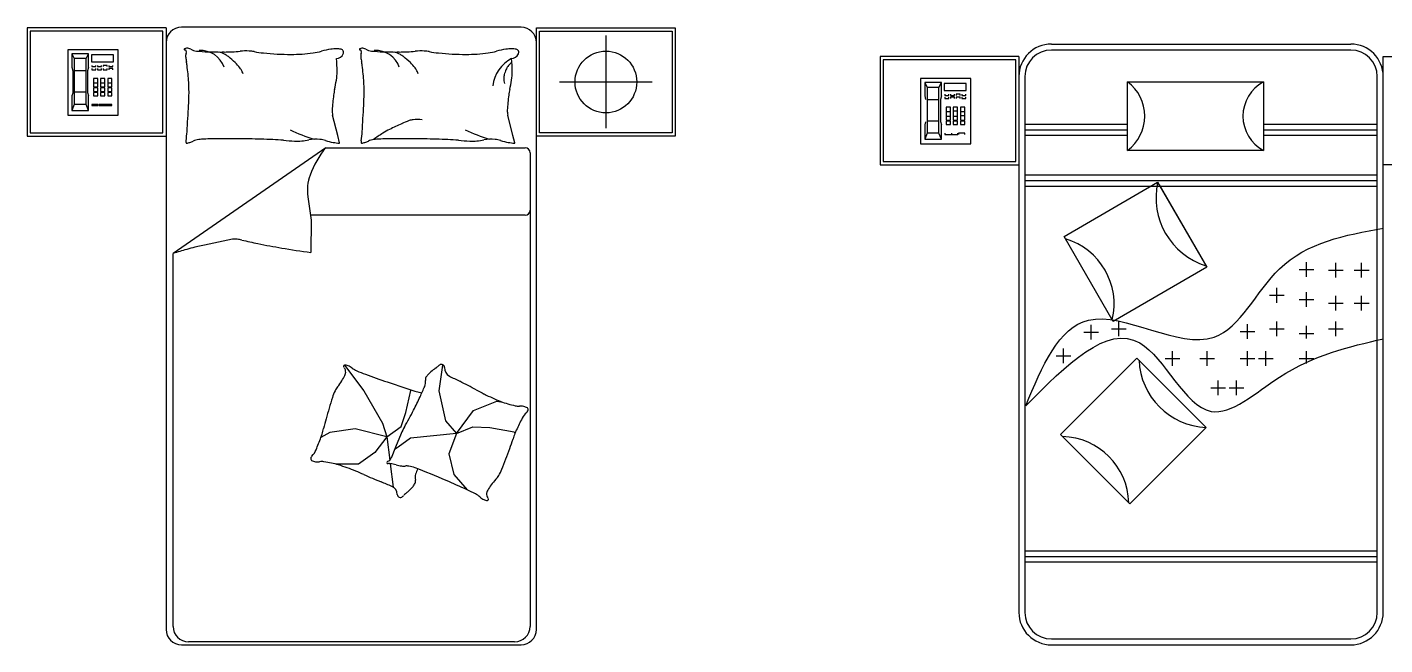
# Model space of a CAD drawing. Header units: inches. Extents: x 11.4 to 53.9, y 13.7 to 38.5.
# Drawn here: x 38.033 to 42.432, y 19.452 to 21.452 of the extents above; entities that cross this region are included whole.
import ezdxf

# ---------------------------------------------------------------- set-up
doc = ezdxf.new("R2010")
doc.units = ezdxf.units.IN
doc.header["$MEASUREMENT"] = 0
for name, color, linetype in [('02', 2, 'Continuous'), ('1', 1, 'Continuous'), ('4', 4, 'Continuous')]:
    doc.layers.add(name, color=color, linetype=linetype)

msp = doc.modelspace()

# ---------------------------------------------------------------- linework, layer by layer
at = {"layer": '02'}
for p, q in [((39.9084, 21.4244), (39.9084, 21.1244)), ((39.7584, 21.2744), (40.0584, 21.2744)), ((39.0398, 21.1012), (39.0232, 21.1672)), ((39.6072, 21.1012), (39.5906, 21.1672)), ((41.2657, 21.1377), (41.5985, 21.1377)), ((41.2657, 21.1197), (41.5985, 21.1197)), ((42.0385, 21.1377), (42.4075, 21.1377)), ((42.0385, 21.1197), (42.4075, 21.1197)), ((39.0458, 21.0771), (39.0398, 21.1012)), ((39.6132, 21.0771), (39.6072, 21.1012)), ((41.2657, 21.1017), (41.5985, 21.1017)), ((42.0385, 21.1017), (42.4075, 21.1017)), ((39.0006, 21.061), (38.5062, 20.7191)), ((39.0006, 21.061), (39.6468, 21.061)), ((39.6628, 21.045), (39.6628, 19.5116)), ((41.2657, 20.9733), (42.4075, 20.9733)), ((41.2657, 20.9553), (42.4075, 20.9553)), ((38.9426, 20.9029), (38.9535, 20.8266)), ((41.2657, 20.9373), (42.4075, 20.9373)), ((39.6468, 20.8429), (38.9512, 20.8429)), ((38.9535, 20.8266), (38.9521, 20.7224)), ((38.5062, 19.5116), (38.5062, 20.7191)), ((39.0614, 20.3571), (39.1247, 20.2739)), ((39.3786, 20.3572), (39.3676, 20.2747)), ((39.1247, 20.2739), (39.1848, 20.1696)), ((39.2607, 20.2044), (39.2765, 20.2755)), ((39.3676, 20.2747), (39.3883, 20.1771)), ((39.4791, 20.2101), (39.5548, 20.2403)), ((39.5548, 20.2403), (39.574, 20.2376)), ((39.2449, 20.1586), (39.2607, 20.2044)), ((39.424, 20.1358), (39.4791, 20.2101)), ((39.0963, 20.1507), (39.014, 20.1396)), ((39.199, 20.1254), (39.0963, 20.1507)), ((39.1848, 20.1696), (39.199, 20.1254)), ((39.199, 20.1254), (39.2449, 20.1586)), ((39.3883, 20.1771), (39.424, 20.1358)), ((39.424, 20.1358), (39.4777, 20.1578)), ((39.4777, 20.1578), (39.5327, 20.155)), ((39.5327, 20.155), (39.6112, 20.1413)), ((39.014, 20.1396), (38.9852, 20.1236)), ((39.199, 20.1254), (39.1595, 20.0748)), ((39.199, 20.1254), (39.2085, 20.0501)), ((39.2456, 20.1364), (39.2272, 20.0914)), ((39.2754, 20.1207), (39.2355, 20.0918)), ((39.424, 20.1358), (39.2754, 20.1207)), ((39.424, 20.1358), (39.3993, 20.0698)), ((39.6112, 20.1413), (39.6138, 20.1361)), ((39.1595, 20.0748), (39.1073, 20.0369)), ((39.2272, 20.0914), (39.213, 20.0566)), ((39.2355, 20.0918), (39.2259, 20.0849)), ((39.3993, 20.0698), (39.4158, 20.0038)), ((39.1073, 20.0369), (39.033, 20.0369)), ((39.2099, 20.0383), (39.2194, 19.9626)), ((39.4158, 20.0038), (39.4587, 19.9537)), ((41.2657, 19.7563), (42.4075, 19.7563)), ((41.2657, 19.7383), (42.4075, 19.7383)), ((41.2657, 19.7203), (42.4075, 19.7203)), ((39.6128, 19.4616), (38.5562, 19.4616))]:
    msp.add_line(p, q, dxfattribs=at)
for points in [[(38.4734, 21.4394), (38.0434, 21.4394), (38.0434, 21.1094), (38.4734, 21.1094)], [(39.6934, 21.4394), (40.1234, 21.4394), (40.1234, 21.1094), (39.6934, 21.1094)], [(41.2365, 21.3464), (40.8065, 21.3464), (40.8065, 21.0164), (41.2365, 21.0164)]]:
    msp.add_lwpolyline(points, close=True, dxfattribs=at)
msp.add_circle((39.9084, 21.2744), 0.1, dxfattribs=at)
for centre, radius, start, end in [((38.5443, 21.3798), 0.00185, 160.436, 281.8931), ((38.5451, 21.3795), 0.00274, 111.7883, 160.436), ((38.5515, 21.3634), 0.0201, 94.3025, 111.7883), ((38.5453, 21.3746), 0.00342, 21.9904, 101.8931), ((38.5518, 21.3604), 0.0231, 59.3487, 94.3025), ((38.5855, 21.4174), 0.0431, 239.3487, 264.7408), ((39.053, 21.1392), 0.2438, 98.4372, 105.744), ((39.0361, 21.2529), 0.1289, 90, 98.4372), ((39.0361, 21.3095), 0.0723, 78.7276, 90), ((39.0482, 21.3701), 0.0105, 333.4195, 78.7276), ((39.1116, 21.3798), 0.00185, 160.436, 281.8931), ((39.1125, 21.3795), 0.00274, 111.7883, 160.436), ((39.1189, 21.3634), 0.0201, 94.3025, 111.7883), ((39.1127, 21.3746), 0.00342, 21.9904, 101.8931), ((39.1191, 21.3604), 0.0231, 59.3487, 94.3025), ((39.1529, 21.4174), 0.0431, 239.3487, 264.7408), ((39.6204, 21.1392), 0.2438, 98.4372, 105.744), ((39.6035, 21.2529), 0.1289, 90, 98.4372), ((39.6035, 21.3095), 0.0723, 78.7276, 90), ((39.6156, 21.3701), 0.0105, 333.4195, 78.7276), ((38.573, 21.3571), 0.0262, 158.579, 188.1335), ((38.7419, 21.3812), 0.1968, 188.1335, 192.1095), ((38.5369, 21.3712), 0.0125, 338.579, 21.9904), ((38.3943, 21.3067), 0.1587, 7.6809, 12.1095), ((38.6418, 22.0283), 0.6566, 264.7408, 268.0921), ((38.5964, 21.2968), 0.0794, 18.4397, 94.2159), ((38.6597, 22.5668), 1.1954, 268.0921, 270.5757), ((38.5895, 21.1964), 0.1872, 62.7604, 69.1397), ((38.6647, 22.0699), 0.6986, 270.5757, 274.8018), ((38.6471, 21.3082), 0.0614, 51.6114, 62.7604), ((38.4907, 21.1108), 0.3133, 46.1885, 51.6114), ((38.5828, 21.2069), 0.1802, 39.0349, 46.1885), ((38.7426, 21.1429), 0.2318, 87.4614, 94.8018), ((38.7474, 21.2526), 0.1219, 79.8101, 87.4614), ((38.8439, 21.7893), 0.4234, 259.8101, 263.9133), ((38.888, 22.2028), 0.8392, 263.9133, 270), ((38.888, 21.9097), 0.5461, 270, 277.5469), ((38.9343, 21.5604), 0.1938, 277.5469, 285.744), ((39.0332, 21.3776), 0.0273, 274.4002, 333.4195), ((38.6442, 21.3079), 0.3935, 0, 6.2324), ((39.1404, 21.3571), 0.0262, 158.579, 188.1335), ((39.3093, 21.3812), 0.1968, 188.1335, 192.1095), ((39.1043, 21.3712), 0.0125, 338.579, 21.9904), ((38.9617, 21.3067), 0.1587, 7.6809, 12.1095), ((39.2091, 22.0283), 0.6566, 264.7408, 268.0921), ((39.1638, 21.2968), 0.0794, 18.4397, 94.2159), ((39.2271, 22.5668), 1.1954, 268.0921, 270.5757), ((39.1569, 21.1964), 0.1872, 62.7604, 69.1397), ((39.2321, 22.0699), 0.6986, 270.5757, 274.8018), ((39.2145, 21.3082), 0.0614, 51.6114, 62.7604), ((39.058, 21.1108), 0.3133, 46.1885, 51.6114), ((39.1502, 21.2069), 0.1802, 39.0349, 46.1885), ((39.31, 21.1429), 0.2318, 87.4614, 94.8018), ((39.3148, 21.2526), 0.1219, 79.8101, 87.4614), ((39.4113, 21.7893), 0.4234, 259.8101, 263.9133), ((39.4554, 22.2028), 0.8392, 263.9133, 270), ((39.4554, 21.9097), 0.5461, 270, 277.5469), ((39.5017, 21.5604), 0.1938, 277.5469, 285.744), ((39.654, 21.2508), 0.112, 117.2036, 174.3689), ((39.6465, 21.2796), 0.0719, 126.2641, 138.5571), ((39.6006, 21.3776), 0.0273, 274.4002, 333.4195), ((39.2116, 21.3079), 0.3935, 0, 6.2324), ((37.8276, 21.2302), 0.7304, 3.3687, 7.6809), ((38.6921, 21.2955), 0.0395, 28.3168, 39.0349), ((38.5859, 21.2383), 0.1601, 23.0028, 28.3168), ((38.8745, 21.3079), 0.1632, 350.3156, 0), ((38.395, 21.2302), 0.7304, 3.3687, 7.6809), ((39.2595, 21.2955), 0.0395, 28.3168, 39.0349), ((39.1533, 21.2383), 0.1601, 23.0028, 28.3168), ((39.6227, 21.2879), 0.0449, 161.2201, 180), ((39.7358, 21.2494), 0.1644, 158.1851, 161.2201), ((39.6954, 21.2656), 0.1209, 154.6449, 158.1851), ((39.6242, 21.2993), 0.0421, 138.5571, 154.6449), ((39.4419, 21.3079), 0.1632, 350.3156, 0), ((38.0148, 21.2412), 0.543, 358.3669, 3.3687), ((39.2775, 21.1964), 0.2537, 167.8016, 171.9949), ((38.3398, 21.3992), 0.7056, 347.8016, 350.3156), ((38.5822, 21.2412), 0.543, 358.3669, 3.3687), ((39.6509, 21.2879), 0.0732, 180, 194.6851), ((39.8449, 21.1964), 0.2537, 167.8016, 171.9949), ((38.9072, 21.3992), 0.7056, 347.8016, 350.3156), ((37.4658, 21.2569), 1.0922, 356.945, 358.3669), ((39.5481, 21.1584), 0.527, 171.9949, 177.3351), ((38.0332, 21.2569), 1.0922, 356.945, 358.3669), ((40.1155, 21.1584), 0.527, 171.9949, 177.3351), ((27.6635, 21.78), 10.9084, 356.49514, 356.94504), ((39.0758, 21.1804), 0.0542, 177.3351, 194.0452), ((28.2309, 21.78), 10.9084, 356.49514, 356.94504), ((39.6432, 21.1804), 0.0542, 177.3351, 194.0452), ((39.1377, 21.6534), 0.5909, 244.6889, 252.8018), ((39.3191, 20.8968), 0.2501, 116.4985, 122.135), ((39.7188, 20.0952), 1.1458, 114.3265, 116.4985), ((39.4137, 20.77), 0.4053, 110.6743, 114.3265), ((39.287, 21.1058), 0.0464, 94.0828, 110.6743), ((39.2992, 20.935), 0.2176, 86.4448, 94.0828), ((39.7051, 21.6534), 0.5909, 244.6889, 252.8018), ((38.5633, 21.0816), 0.0155, 170.0016, 196.6978), ((38.2951, 21.1289), 0.2569, 350.0016, 356.4951), ((38.5495, 21.0775), 0.00106, 196.6978, 277.1204), ((38.541, 21.1458), 0.07, 277.1204, 286.2212), ((38.5434, 21.1376), 0.0614, 286.2212, 297.2841), ((38.5881, 21.0508), 0.0362, 102.869, 117.2841), ((38.6061, 20.9724), 0.1167, 93.574, 102.869), ((38.6568, 20.1595), 0.9312, 90.2865, 93.574), ((38.6751, 16.5159), 4.5748, 89.0296, 90.2865), ((38.707, 18.4007), 2.6897, 87.3904, 89.0296), ((38.7851, 20.1155), 0.9732, 85.3824, 87.3904), ((38.954, 22.2057), 1.1238, 265.3824, 267.2509), ((38.9089, 21.267), 0.184, 267.2509, 281.5586), ((38.9691, 20.9723), 0.1167, 83.5659, 101.5586), ((38.9715, 20.9931), 0.0958, 72.6136, 83.5659), ((39.055, 21.2599), 0.1837, 252.6136, 260.5159), ((39.0604, 21.2923), 0.2166, 260.5159, 265.9171), ((39.0451, 21.077), 0.000733, 265.9171, 14.0449), ((39.1307, 21.0816), 0.0155, 170.0016, 196.6978), ((38.8624, 21.1289), 0.2569, 350.0016, 356.4951), ((39.1169, 21.0775), 0.00106, 196.6978, 277.1204), ((39.1084, 21.1458), 0.07, 277.1204, 286.2212), ((39.1108, 21.1376), 0.0614, 286.2212, 297.2841), ((39.1555, 21.0508), 0.0362, 102.869, 117.2841), ((39.1734, 20.9724), 0.1167, 93.574, 102.869), ((39.4962, 20.615), 0.5829, 122.135, 125.8263), ((39.2242, 20.1595), 0.9312, 90.2865, 93.574), ((39.2424, 16.5159), 4.5748, 89.0296, 90.2865), ((39.2744, 18.4007), 2.6897, 87.3904, 89.0296), ((39.3525, 20.1155), 0.9732, 85.3824, 87.3904), ((39.5213, 22.2057), 1.1238, 265.3824, 267.2509), ((39.4763, 21.267), 0.184, 267.2509, 281.5586), ((39.5365, 20.9723), 0.1167, 83.5659, 101.5586), ((39.5389, 20.9931), 0.0958, 72.6136, 83.5659), ((39.6224, 21.2599), 0.1837, 252.6136, 260.5159), ((39.6278, 21.2923), 0.2166, 260.5159, 265.9171), ((39.6125, 21.077), 0.000733, 265.9171, 14.0449), ((39.2317, 20.8695), 0.3001, 140.3555, 159.8512), ((39.6468, 21.045), 0.016, 0, 90), ((39.0853, 20.9233), 0.1441, 159.8512, 188.1356), ((39.6468, 20.8589), 0.016, 270, 0), ((39.3044, 17.5701), 3.2516, 100.7276, 102.9255), ((38.7078, 20.7192), 0.0465, 82.2696, 100.7276), ((38.6932, 20.6114), 0.1553, 76.8096, 82.2696), ((39.1879, 22.7221), 2.0126, 256.8096, 258.3259), ((38.9534, 19.3207), 1.4681, 105.9352, 107.7364), ((38.6947, 20.2267), 0.5259, 102.9255, 105.9352), ((39.1996, 22.7787), 2.0704, 258.3259, 260.505), ((39.3569, 23.7193), 3.0241, 260.505, 262.308), ((38.8114, 20.451), 0.2816, 329.0944, 333.1821), ((39.0616, 20.3536), 0.00355, 93.9484, 233.4803), ((39.0533, 20.3401), 0.0113, 10.4074, 53.4208), ((39.0633, 20.329), 0.0282, 69.6548, 93.9484), ((39.0346, 20.3382), 0.0315, 333.1821, 345.4291), ((39.0038, 20.331), 0.0617, 2.7286, 10.4074), ((39.0532, 20.3333), 0.0122, 345.4291, 2.7286), ((39.0564, 20.3103), 0.0481, 51.4146, 69.6548), ((39.1259, 20.3974), 0.0634, 231.4146, 247.2931), ((39.36, 20.9567), 0.6697, 247.2931, 249.8713), ((40.532, 24.1544), 4.0754, 249.8713, 250.9164), ((39.3773, 20.2847), 0.0619, 133.5224, 144.1064), ((39.4545, 20.2033), 0.1741, 127.2151, 133.5224), ((39.6688, 19.9212), 0.5284, 126.2163, 127.2151), ((39.1758, 20.5944), 0.306, 306.2163, 307.5287), ((39.3402, 20.3804), 0.0362, 307.5287, 314.1274), ((39.4041, 20.3144), 0.0557, 128.8136, 134.1274), ((39.3756, 20.3499), 0.0102, 356.7545, 128.8136), ((39.4144, 20.3477), 0.0287, 176.7545, 242.7098), ((40.5373, 22.5242), 2.4777, 242.7098, 243.5853), ((39.0891, 20.2456), 0.0648, 140.2995, 153.9265), ((38.9198, 20.3861), 0.1552, 320.2995, 329.0944), ((40.0221, 22.6808), 2.516, 250.9164, 253.3915), ((38.5778, 20.5955), 0.8043, 334.9471, 337.5838), ((39.2875, 20.3027), 0.0367, 337.5838, 8.0492), ((39.3417, 20.3104), 0.0181, 144.1064, 188.0492), ((38.7175, 18.8605), 1.613, 62.5001, 63.5853), ((37.2082, 15.9613), 4.8815, 62.1518, 62.5001), ((40.5478, 19.7622), 1.6024, 162.1604, 164.7375), ((39.1721, 20.2049), 0.1572, 153.9265, 162.1604), ((38.084, 20.8263), 1.3495, 332.9116, 334.9471), ((39.3296, 20.3591), 0.0933, 253.3915, 259.2634), ((41.6704, 24.4072), 4.6707, 242.1518, 242.5079), ((39.7446, 20.7066), 0.4989, 242.5079, 249.2514), ((39.6897, 20.5617), 0.344, 249.2514, 257.3748), ((38.1706, 20.782), 1.2522, 330.064, 332.9116), ((39.6255, 20.2752), 0.0504, 257.3748, 273.3881), ((39.6313, 20.1771), 0.0479, 76.9598, 93.3881), ((39.6911, 20.1585), 0.0604, 130.5086, 153.6668), ((39.6329, 20.1841), 0.0407, 58.3083, 76.9598), ((39.6431, 20.2146), 0.0134, 310.5086, 0.9614), ((39.6519, 20.2148), 0.00464, 0.9614, 58.3083), ((38.57, 20.2567), 0.4363, 343.6878, 346.159), ((40.2739, 19.8369), 1.3185, 164.7375, 166.159), ((39.4043, 20.0716), 0.1715, 150.064, 157.7645), ((39.7483, 20.0853), 0.1438, 154.8268, 159.2919), ((41.5455, 19.2407), 2.1295, 153.6668, 154.8268), ((36.9942, 20.879), 2.1295, 338.0627, 339.2227), ((38.8508, 20.1746), 0.1438, 339.2227, 343.6878), ((38.3553, 20.531), 1.3185, 340.3416, 341.7631), ((40.022, 19.9819), 0.4363, 159.2919, 161.7631), ((38.9656, 20.0537), 0.0134, 134.9045, 185.3572), ((38.9135, 20.106), 0.0604, 314.9045, 338.0627), ((38.0879, 20.6265), 1.6024, 337.7645, 340.3416), ((38.9569, 20.0529), 0.00464, 185.3572, 242.7041), ((38.9734, 20.0849), 0.0407, 242.7041, 261.3557), ((38.9745, 20.092), 0.0479, 261.3557, 277.784), ((38.9878, 19.9947), 0.0504, 81.7707, 97.784), ((38.9458, 19.7041), 0.344, 73.6473, 81.7707), ((38.9022, 19.5554), 0.4989, 66.9038, 73.6473), ((37.2657, 15.7181), 4.6707, 66.5477, 66.9038), ((39.2025, 20.0424), 0.00373, 107.1867, 274.1603), ((39.1959, 20.0636), 0.0184, 287.1867, 337.7645), ((39.2062, 20.0114), 0.0272, 82.0178, 94.2593), ((39.1883, 19.8834), 0.1564, 75.1193, 82.0178), ((39.2653, 20.1733), 0.1435, 255.1193, 262.3216), ((39.2537, 20.0875), 0.057, 262.3216, 274.5118), ((39.2624, 19.9778), 0.0531, 81.8784, 94.5118), ((39.2567, 19.938), 0.0933, 68.9957, 81.8784), ((38.3883, 17.6763), 2.516, 66.5205, 68.9957), ((40.0569, 19.7556), 0.8043, 160.6552, 161.9797), ((39.4256, 20.0796), 0.1572, 329.5306, 337.7645), ((41.0673, 24.4811), 4.8815, 246.5477, 246.896), ((39.7847, 21.4748), 1.613, 246.896, 247.9812), ((38.2511, 17.6824), 2.4777, 67.1056, 67.9812), ((39.236, 20.0042), 0.0619, 317.9183, 328.5023), ((39.2734, 19.9813), 0.0181, 328.5023, 12.4451), ((39.3269, 19.9931), 0.0367, 161.9797, 192.4451), ((37.767, 16.246), 4.0754, 65.4754, 66.5205), ((39.6633, 19.8797), 0.1552, 135.9036, 144.6985), ((39.5053, 20.0328), 0.0648, 315.9036, 329.5306), ((39.2038, 19.9385), 0.0287, 1.1504, 67.1056), ((39.2427, 19.9393), 0.0102, 181.1504, 313.2095), ((39.2115, 19.9725), 0.0557, 313.2095, 318.5233), ((39.2804, 19.9117), 0.0362, 131.9246, 138.5233), ((39.4607, 19.7109), 0.306, 130.6122, 131.9246), ((38.9175, 20.3443), 0.5284, 310.6122, 311.611), ((39.1528, 20.0794), 0.1741, 311.611, 317.9183), ((39.1807, 19.3445), 0.6697, 62.8972, 65.4754), ((39.4569, 19.8842), 0.0634, 47.0187, 62.8972), ((39.5329, 19.9657), 0.0481, 227.0187, 245.2589), ((39.5343, 19.9425), 0.0122, 161.0332, 178.3327), ((39.5838, 19.9411), 0.0617, 178.3327, 186.0115), ((39.5337, 19.9358), 0.0113, 186.0115, 229.0249), ((39.5525, 19.9363), 0.0315, 148.7862, 161.0332), ((39.7665, 19.8067), 0.2816, 144.6985, 148.7862), ((39.5246, 19.9477), 0.0282, 245.2589, 269.5525), ((39.5244, 19.923), 0.00355, 269.5525, 49.0919), ((38.5562, 19.5116), 0.05, 180, 270), ((39.6128, 19.5116), 0.05, 270, 0)]:
    msp.add_arc(centre, radius, start, end, dxfattribs=at)
at = {"layer": '1'}
for p, q in [((38.3278, 21.378), (38.1648, 21.378)), ((38.1648, 21.378), (38.1648, 21.1672)), ((38.3278, 21.1672), (38.3278, 21.378)), ((42.3216, 21.3778), (41.3516, 21.3778)), ((38.1787, 21.3654), (38.186, 21.3499)), ((38.2324, 21.3654), (38.1787, 21.3654)), ((38.1787, 21.3654), (38.1787, 21.3221)), ((38.186, 21.3499), (38.186, 21.2016)), ((38.2245, 21.3499), (38.186, 21.3499)), ((38.2245, 21.3499), (38.2324, 21.3654)), ((38.2245, 21.2016), (38.2245, 21.3499)), ((38.2324, 21.3221), (38.2324, 21.3658)), ((38.3127, 21.3626), (38.2417, 21.3626)), ((38.2417, 21.3626), (38.2417, 21.3401)), ((38.2417, 21.3401), (38.3127, 21.3401)), ((38.3127, 21.3401), (38.3127, 21.3626)), ((38.1787, 21.3221), (38.1812, 21.3108)), ((38.1812, 21.3108), (38.1812, 21.2386)), ((38.2245, 21.3099), (38.186, 21.3099)), ((38.2324, 21.3221), (38.2292, 21.3108)), ((38.2292, 21.3108), (38.2292, 21.2399)), ((38.2434, 21.3282), (38.2434, 21.324)), ((38.2434, 21.324), (38.2561, 21.324)), ((38.2434, 21.3183), (38.2434, 21.3141)), ((38.2434, 21.3141), (38.2561, 21.3141)), ((38.2561, 21.324), (38.2561, 21.3282)), ((38.2561, 21.3141), (38.2561, 21.3183)), ((38.2617, 21.3282), (38.2617, 21.324)), ((38.2617, 21.324), (38.2745, 21.324)), ((38.2617, 21.3183), (38.2617, 21.3141)), ((38.2617, 21.3141), (38.2745, 21.3141)), ((38.2745, 21.324), (38.2745, 21.3282)), ((38.2745, 21.3141), (38.2745, 21.3183)), ((38.2928, 21.3282), (38.2801, 21.3282)), ((38.2801, 21.3282), (38.2801, 21.324)), ((38.2801, 21.3183), (38.2801, 21.3141)), ((38.2801, 21.3141), (38.2928, 21.3141)), ((38.2928, 21.324), (38.2928, 21.3282)), ((38.2928, 21.3141), (38.2928, 21.3183)), ((38.2985, 21.3282), (38.2985, 21.324)), ((38.2985, 21.324), (38.3112, 21.324)), ((38.3112, 21.3183), (38.2985, 21.3183)), ((38.2985, 21.3183), (38.2985, 21.3141)), ((38.3112, 21.324), (38.3112, 21.3282)), ((38.3112, 21.3141), (38.3112, 21.3183)), ((41.2657, 21.2919), (41.2657, 19.557)), ((42.4075, 19.557), (42.4075, 21.2919)), ((38.2621, 21.2853), (38.2483, 21.2853)), ((38.2483, 21.2853), (38.2483, 21.2588)), ((38.2621, 21.2705), (38.2483, 21.2705)), ((38.2483, 21.2588), (38.2621, 21.2588)), ((38.2483, 21.2557), (38.2483, 21.244)), ((38.2621, 21.2557), (38.2483, 21.2557)), ((38.2621, 21.2588), (38.2621, 21.2853)), ((38.2621, 21.244), (38.2621, 21.2557)), ((38.2847, 21.2853), (38.2709, 21.2853)), ((38.2709, 21.2853), (38.2709, 21.2588)), ((38.2847, 21.2705), (38.2709, 21.2705)), ((38.2709, 21.2588), (38.2847, 21.2588)), ((38.2847, 21.2557), (38.2709, 21.2557)), ((38.2709, 21.2557), (38.2709, 21.244)), ((38.2847, 21.2588), (38.2847, 21.2853)), ((38.2847, 21.244), (38.2847, 21.2557)), ((38.308, 21.2853), (38.2943, 21.2853)), ((38.2943, 21.2853), (38.2943, 21.2588)), ((38.308, 21.2705), (38.2943, 21.2705)), ((38.2943, 21.2588), (38.308, 21.2588)), ((38.308, 21.2557), (38.2943, 21.2557)), ((38.2943, 21.2557), (38.2943, 21.244)), ((38.308, 21.2588), (38.308, 21.2853)), ((38.308, 21.244), (38.308, 21.2557)), ((41.0909, 21.2851), (40.9279, 21.2851)), ((40.9279, 21.2851), (40.9279, 21.0743)), ((40.9418, 21.2724), (40.9491, 21.2569)), ((40.9954, 21.2724), (40.9418, 21.2724)), ((40.9418, 21.2724), (40.9418, 21.2291)), ((40.9491, 21.2569), (40.9491, 21.1087)), ((40.9875, 21.2569), (40.9491, 21.2569)), ((40.9875, 21.2569), (40.9954, 21.2724)), ((40.9875, 21.1087), (40.9875, 21.2569)), ((40.9954, 21.2291), (40.9954, 21.2728)), ((41.0757, 21.2696), (41.0047, 21.2696)), ((41.0047, 21.2696), (41.0047, 21.2471)), ((41.0047, 21.2471), (41.0757, 21.2471)), ((41.0757, 21.2471), (41.0757, 21.2696)), ((41.0909, 21.0743), (41.0909, 21.2851)), ((41.5985, 21.2749), (42.0385, 21.2749)), ((41.5985, 21.0528), (41.5985, 21.2749)), ((42.0385, 21.2749), (42.0385, 21.0528)), ((38.1812, 21.2386), (38.1787, 21.229)), ((38.1787, 21.229), (38.1787, 21.1823)), ((38.186, 21.2016), (38.1787, 21.1823)), ((38.186, 21.242), (38.2245, 21.242)), ((38.2245, 21.2016), (38.186, 21.2016)), ((38.2324, 21.1823), (38.2245, 21.2016)), ((38.2292, 21.2399), (38.2324, 21.229)), ((38.2324, 21.1818), (38.2324, 21.229)), ((38.243, 21.2016), (38.243, 21.1977)), ((38.2629, 21.2016), (38.243, 21.2016)), ((38.2483, 21.244), (38.2621, 21.244)), ((38.2621, 21.2408), (38.2483, 21.2408)), ((38.2483, 21.2408), (38.2483, 21.2292)), ((38.2483, 21.2292), (38.2621, 21.2292)), ((38.2621, 21.2292), (38.2621, 21.2408)), ((38.2629, 21.1977), (38.2629, 21.2016)), ((38.3079, 21.2016), (38.2655, 21.2016)), ((38.2655, 21.2016), (38.2655, 21.1977)), ((38.2709, 21.244), (38.2847, 21.244)), ((38.2847, 21.2408), (38.2709, 21.2408)), ((38.2709, 21.2408), (38.2709, 21.2292)), ((38.2709, 21.2292), (38.2847, 21.2292)), ((38.2847, 21.2292), (38.2847, 21.2408)), ((38.2854, 21.1977), (38.2854, 21.2016)), ((38.2943, 21.244), (38.308, 21.244)), ((38.308, 21.2408), (38.2943, 21.2408)), ((38.2943, 21.2408), (38.2943, 21.2292)), ((38.2943, 21.2292), (38.308, 21.2292)), ((38.3079, 21.1977), (38.3079, 21.2016)), ((38.308, 21.2292), (38.308, 21.2408)), ((40.9418, 21.2291), (40.9442, 21.2179)), ((40.9875, 21.2169), (40.9491, 21.2169)), ((40.9954, 21.2291), (40.9923, 21.2179)), ((40.9923, 21.2179), (40.9923, 21.1469)), ((41.0064, 21.2352), (41.0064, 21.231)), ((41.0064, 21.231), (41.0191, 21.231)), ((41.0064, 21.2253), (41.0064, 21.2211)), ((41.0064, 21.2211), (41.0191, 21.2211)), ((41.0191, 21.231), (41.0191, 21.2352)), ((41.0191, 21.2211), (41.0191, 21.2253)), ((41.0248, 21.2352), (41.0248, 21.231)), ((41.0248, 21.231), (41.0375, 21.231)), ((41.0375, 21.2253), (41.0248, 21.2253)), ((41.0248, 21.2253), (41.0248, 21.2211)), ((41.0375, 21.231), (41.0375, 21.2352)), ((41.0375, 21.2211), (41.0375, 21.2253)), ((41.0559, 21.2352), (41.0432, 21.2352)), ((41.0432, 21.2352), (41.0432, 21.231)), ((41.0559, 21.2253), (41.0432, 21.2253)), ((41.0432, 21.2253), (41.0432, 21.2211)), ((41.0559, 21.231), (41.0559, 21.2352)), ((41.0559, 21.2211), (41.0559, 21.2253)), ((41.0615, 21.2352), (41.0615, 21.231)), ((41.0615, 21.231), (41.0742, 21.231)), ((41.0615, 21.2253), (41.0615, 21.2211)), ((41.0615, 21.2211), (41.0742, 21.2211)), ((41.0742, 21.231), (41.0742, 21.2352)), ((41.0742, 21.2211), (41.0742, 21.2253)), ((38.1648, 21.1672), (38.3278, 21.1672)), ((38.1787, 21.1823), (38.2324, 21.1823)), ((38.243, 21.1977), (38.2629, 21.1977)), ((38.2655, 21.1977), (38.3079, 21.1977)), ((41.0113, 21.1923), (41.0113, 21.151)), ((41.0251, 21.1923), (41.0113, 21.1923)), ((41.0251, 21.1775), (41.0113, 21.1775)), ((41.0251, 21.1627), (41.0113, 21.1627)), ((41.0251, 21.151), (41.0251, 21.1923)), ((41.034, 21.1923), (41.034, 21.151)), ((41.0477, 21.1923), (41.034, 21.1923)), ((41.034, 21.1807), (41.0477, 21.1807)), ((41.0477, 21.1627), (41.034, 21.1627)), ((41.0477, 21.151), (41.0477, 21.1923)), ((41.0711, 21.1923), (41.0573, 21.1923)), ((41.0573, 21.1923), (41.0573, 21.151)), ((41.0711, 21.1775), (41.0573, 21.1775)), ((41.0573, 21.1659), (41.0711, 21.1659)), ((41.0711, 21.151), (41.0711, 21.1923)), ((40.9442, 21.1457), (40.9418, 21.136)), ((40.9418, 21.136), (40.9418, 21.0894)), ((40.9491, 21.149), (40.9875, 21.149)), ((40.9923, 21.1469), (40.9954, 21.136)), ((40.9954, 21.0888), (40.9954, 21.136)), ((41.0113, 21.151), (41.0251, 21.151)), ((41.0251, 21.1479), (41.0113, 21.1479)), ((41.0113, 21.1479), (41.0113, 21.1362)), ((41.0113, 21.1362), (41.0251, 21.1362)), ((41.0251, 21.1362), (41.0251, 21.1479)), ((41.034, 21.151), (41.0477, 21.151)), ((41.0477, 21.1479), (41.034, 21.1479)), ((41.034, 21.1479), (41.034, 21.1362)), ((41.034, 21.1362), (41.0477, 21.1362)), ((41.0477, 21.1362), (41.0477, 21.1479)), ((41.0573, 21.151), (41.0711, 21.151)), ((41.0711, 21.1479), (41.0573, 21.1479)), ((41.0573, 21.1479), (41.0573, 21.1362)), ((41.0573, 21.1362), (41.0711, 21.1362)), ((41.0711, 21.1362), (41.0711, 21.1479)), ((40.9279, 21.0743), (41.0909, 21.0743)), ((40.9491, 21.1087), (40.9418, 21.0894)), ((40.9418, 21.0894), (40.9954, 21.0894)), ((40.9875, 21.1087), (40.9491, 21.1087)), ((40.9954, 21.0894), (40.9875, 21.1087)), ((41.006, 21.1087), (41.006, 21.1047)), ((41.006, 21.1047), (41.0485, 21.1047)), ((41.0286, 21.1087), (41.0286, 21.1047)), ((41.0485, 21.1047), (41.0485, 21.1087)), ((41.071, 21.1087), (41.0511, 21.1087)), ((41.0511, 21.1087), (41.0511, 21.1047)), ((41.071, 21.1047), (41.071, 21.1087)), ((42.0385, 21.0528), (41.5985, 21.0528)), ((41.3929, 20.7744), (41.696, 20.9494)), ((41.696, 20.9494), (41.8549, 20.6742)), ((41.7008, 20.9412), (41.8549, 20.6742)), ((41.5518, 20.4992), (41.3929, 20.7744)), ((41.8549, 20.6742), (41.5518, 20.4992)), ((42.1778, 20.6438), (42.1778, 20.6914)), ((42.2731, 20.6413), (42.2731, 20.6889)), ((42.3569, 20.6413), (42.3569, 20.6889)), ((42.154, 20.6676), (42.2016, 20.6676)), ((42.2493, 20.6651), (42.2969, 20.6651)), ((42.3331, 20.6651), (42.3808, 20.6651)), ((42.0826, 20.5597), (42.0826, 20.6074)), ((42.1778, 20.5461), (42.1778, 20.5937)), ((42.0588, 20.5835), (42.1064, 20.5835)), ((42.154, 20.5699), (42.2016, 20.5699)), ((42.2493, 20.5584), (42.2969, 20.5584)), ((42.2731, 20.5346), (42.2731, 20.5822)), ((42.3331, 20.5584), (42.3808, 20.5584)), ((42.3569, 20.5346), (42.3569, 20.5822)), ((41.5706, 20.4508), (41.5706, 20.4984)), ((42.0826, 20.4508), (42.0826, 20.4984)), ((42.2731, 20.4508), (42.2731, 20.4984)), ((41.4569, 20.4643), (41.5045, 20.4643)), ((41.4807, 20.4405), (41.4807, 20.4881)), ((41.5468, 20.4746), (41.5944, 20.4746)), ((41.9635, 20.4659), (42.0111, 20.4659)), ((41.9873, 20.4421), (41.9873, 20.4898)), ((42.0588, 20.4746), (42.1064, 20.4746)), ((42.154, 20.4604), (42.2016, 20.4604)), ((42.1778, 20.4434), (42.1778, 20.4842)), ((42.2493, 20.4746), (42.2969, 20.4746)), ((41.3909, 20.3638), (41.3909, 20.4114)), ((41.3671, 20.3876), (41.4147, 20.3876)), ((41.3814, 20.1329), (41.6289, 20.3804)), ((41.6289, 20.3804), (41.8536, 20.1557)), ((41.7207, 20.3794), (41.7683, 20.3794)), ((41.7445, 20.3556), (41.7445, 20.4032)), ((41.8325, 20.3794), (41.8801, 20.3794)), ((41.8563, 20.3556), (41.8563, 20.4032)), ((41.9635, 20.3794), (42.0111, 20.3794)), ((41.9873, 20.3556), (41.9873, 20.4032)), ((42.023, 20.3794), (42.0706, 20.3794)), ((42.0468, 20.3556), (42.0468, 20.4032)), ((42.154, 20.3794), (42.2016, 20.3794)), ((42.1778, 20.3624), (42.1778, 20.4032)), ((41.8683, 20.2841), (41.9159, 20.2841)), ((41.8921, 20.2603), (41.8921, 20.3079)), ((41.9278, 20.2841), (41.9754, 20.2841)), ((41.9516, 20.2603), (41.9516, 20.3079)), ((41.8536, 20.1557), (41.6061, 19.9082)), ((41.6061, 19.9082), (41.3814, 20.1329)), ((41.3516, 19.4711), (42.3216, 19.4711))]:
    msp.add_line(p, q, dxfattribs=at)
for centre, radius, start, end in [((41.3516, 21.2919), 0.0859, 90, 180), ((42.3216, 21.2919), 0.0859, 0, 90), ((41.516, 21.1638), 0.1383, 306.596, 53.404), ((42.0987, 21.1638), 0.1263, 118.4619, 241.5381), ((41.9231, 20.9001), 0.2324, 167.7561, 252.2439), ((41.3347, 20.555), 0.2204, 346.5879, 73.4121), ((41.8626, 20.3826), 0.2271, 182.261, 267.739), ((41.382, 19.9059), 0.2204, 1.5879, 88.4121), ((41.3516, 19.557), 0.0859, 180, 270), ((42.3216, 19.557), 0.0859, 270, 0)]:
    msp.add_arc(centre, radius, start, end, dxfattribs=at)
for points in [[(41.2687, 20.2262), (41.472, 20.5031), (41.8786, 20.4478), (42.0907, 20.6693), (42.4274, 20.8012)], [(41.2687, 20.2262), (41.6383, 20.4293), (41.8689, 20.2078), (42.0907, 20.3185), (42.4274, 20.4427)]]:
    msp.add_spline(points, degree=3, dxfattribs=at)
at = {"layer": '4'}
for p, q in [((38.4834, 21.4494), (38.4834, 19.5018)), ((39.6334, 21.4518), (38.5334, 21.4518)), ((39.6834, 19.5018), (39.6834, 21.4494)), ((41.3516, 21.397), (42.3216, 21.397)), ((41.2465, 21.3564), (41.2465, 19.557)), ((42.4268, 19.557), (42.4268, 21.3564)), ((38.5334, 19.4518), (39.6334, 19.4518)), ((41.3516, 19.4518), (42.3216, 19.4518))]:
    msp.add_line(p, q, dxfattribs=at)
for points in [[(38.4834, 21.4494), (38.0334, 21.4494), (38.0334, 21.0994), (38.4834, 21.0994)], [(39.6834, 21.4494), (40.1334, 21.4494), (40.1334, 21.0994), (39.6834, 21.0994)], [(41.2465, 21.3564), (40.7965, 21.3564), (40.7965, 21.0064), (41.2465, 21.0064)], [(42.4268, 21.3564), (42.8768, 21.3564), (42.8768, 21.0064), (42.4268, 21.0064)]]:
    msp.add_lwpolyline(points, dxfattribs=at)
for centre, radius, start, end in [((38.5334, 21.4018), 0.05, 90, 180), ((39.6334, 21.4018), 0.05, 0, 90), ((41.3516, 21.2919), 0.1052, 90, 180), ((42.3216, 21.2919), 0.1052, 0, 90), ((41.3516, 19.557), 0.1052, 180, 270), ((42.3216, 19.557), 0.1052, 270, 0), ((38.5334, 19.5018), 0.05, 180, 270), ((39.6334, 19.5018), 0.05, 270, 0)]:
    msp.add_arc(centre, radius, start, end, dxfattribs=at)

doc.saveas('drawing.dxf')
